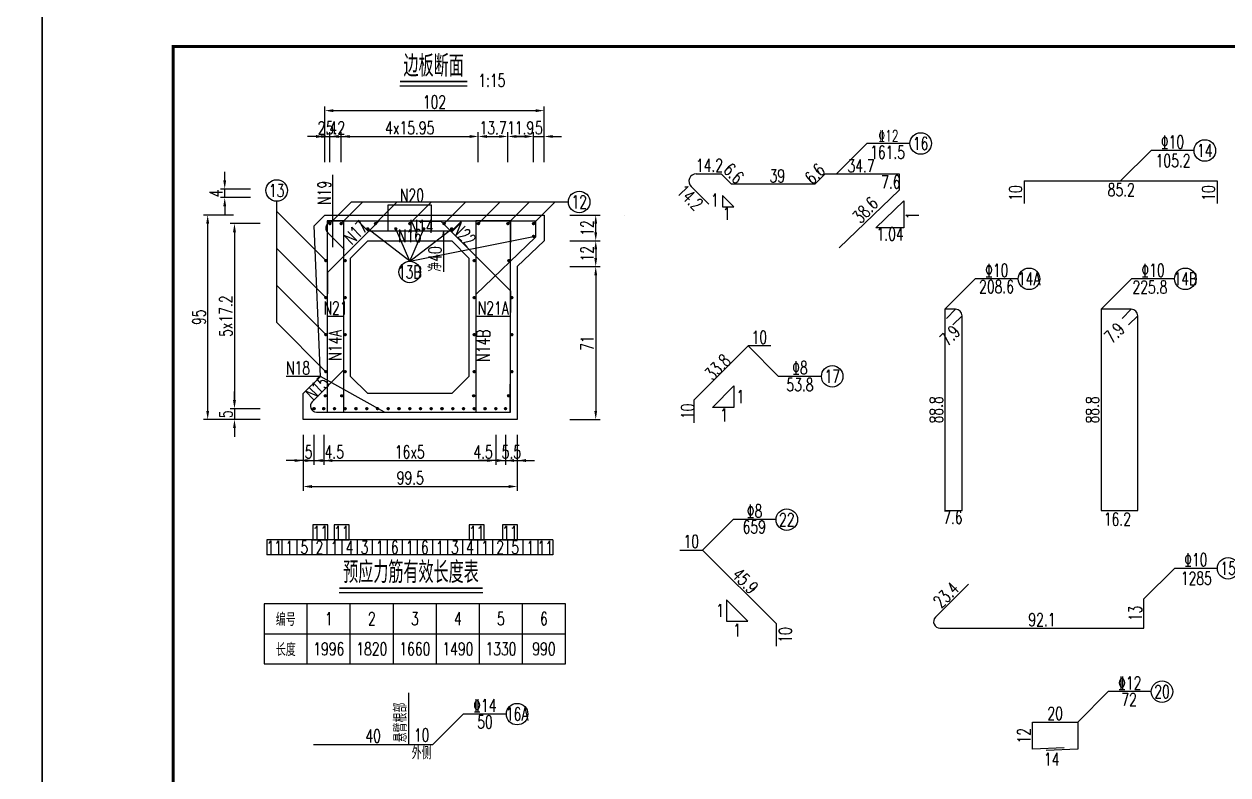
# Model space of a CAD drawing. Header units: millimetres. Extents: x -51 to 12129, y -1309 to -715.
# Drawn here: x 6665.1 to 6944.9, y -1190.9 to -1016.5 of the extents above; entities that cross this region are included whole.
import ezdxf
from ezdxf.enums import TextEntityAlignment as Align

# ---------------------------------------------------------------- set-up
doc = ezdxf.new("R2010")
doc.units = ezdxf.units.MM
doc.header["$LTSCALE"] = 0.25
for name, color, linetype in [('10', 1, 'Continuous'), ('37', 242, 'Continuous'), ('图框', 7, 'Continuous'), ('文字', 7, 'Continuous'), ('标注', 4, 'Continuous'), ('钢筋', 6, 'Continuous')]:
    doc.layers.add(name, color=color, linetype=linetype)
doc.styles.get("Standard").update_dxf_attribs({"font": 'simplex1.shx', "width": 0.7, "bigfont": 'hztxt.shx'})
doc.dimstyles.new('比例1：10', dxfattribs={"dimtxt": 3, "dimasz": 2, "dimexe": 1, "dimexo": 2, "dimgap": 0.5, "dimtad": 1, "dimzin": 13, "dimdsep": 46, "dimtxsty": 'Standard', "dimcen": -0.09, "dimclrd": 256, "dimclre": 256, "dimclrt": 7, "dimaunit": 1, "dimadec": 0, "dimazin": 0, "dimtfac": 0.0005, "dimtix": 1, "dimtmove": 2, "dimatfit": 0, "dimldrblk": 'DIM', "dimfxl": 0, "dimtolj": 1, "dimtzin": 13, "dimarcsym": 0})
doc.dimstyles.new('比例：1：20', dxfattribs={"dimscale": 0, "dimtxt": 3, "dimasz": 2, "dimexe": 1, "dimexo": 1, "dimgap": 0.5, "dimtad": 1, "dimdec": 1, "dimlfac": 2, "dimzin": 9, "dimdsep": 46, "dimtxsty": 'Standard', "dimcen": 0.5, "dimclrd": 256, "dimclre": 256, "dimclrt": 256, "dimadec": 1, "dimazin": 2, "dimtfac": 1, "dimtdec": 1, "dimtix": 1, "dimtmove": 2, "dimatfit": 3, "dimfxl": 0, "dimtolj": 1, "dimtzin": 0, "dimlwd": -1, "dimlwe": -1, "dimarcsym": 0})
doc.dimstyles.new('比例：1：25', dxfattribs={"dimscale": 0, "dimtxt": 3, "dimasz": 2, "dimexe": 1, "dimexo": 1, "dimgap": 0.5, "dimtad": 1, "dimdec": 1, "dimlfac": 2.5, "dimzin": 9, "dimdsep": 46, "dimtxsty": 'Standard', "dimcen": 0.5, "dimclrd": 256, "dimclre": 256, "dimclrt": 256, "dimadec": 1, "dimazin": 2, "dimtfac": 1, "dimtdec": 1, "dimtix": 1, "dimtmove": 2, "dimatfit": 3, "dimfxl": 0, "dimtolj": 1, "dimtzin": 0, "dimlwd": -1, "dimlwe": -1, "dimarcsym": 0})

# ---------------------------------------------------------------- blocks, each defined once
blk = doc.blocks.new('*D1439')
at = {"layer": 'Defpoints', "color": 0}
for p in [(7153.2, -1145.76), (6302.5, -1171.28), (6313.2, -1171.28)]:
    blk.add_point(p, dxfattribs=at)
at = {"layer": '标注'}
for p, q in [((6308.5, -1145.76), (6301.5, -1145.76)), ((6302.5, -1147.76), (6302.5, -1169.28)), ((6308.5, -1171.28), (6301.5, -1171.28))]:
    blk.add_line(p, q, dxfattribs=at)
for points in [[(6302.16, -1147.76), (6302.83, -1147.76), (6302.5, -1145.76)], [(6302.16, -1169.28), (6302.83, -1169.28), (6302.5, -1171.28)]]:
    blk.add_solid(points, dxfattribs=at)
at = {"layer": '标注', "insert": (6300.5, -1158.52), "char_height": 3, "attachment_point": 5, "rotation": 90}
blk.add_mtext('\\A1;4x15.95', dxfattribs=at)
blk = doc.blocks.new('*D1475')
at = {"layer": 'Defpoints', "color": 0}
for p in [(6786, -1036.59), (6735, -1060.84), (6786, -1060.84)]:
    blk.add_point(p, dxfattribs=at)
at = {"layer": '标注'}
for p, q in [((6735, -1042.59), (6735, -1035.59)), ((6737, -1036.59), (6784, -1036.59)), ((6786, -1042.59), (6786, -1035.59))]:
    blk.add_line(p, q, dxfattribs=at)
for points in [[(6737, -1036.26), (6737, -1036.93), (6735, -1036.59)], [(6784, -1036.26), (6784, -1036.93), (6786, -1036.59)]]:
    blk.add_solid(points, dxfattribs=at)
at = {"layer": '标注', "insert": (6760.5, -1034.59), "char_height": 3, "attachment_point": 5}
blk.add_mtext('\\A1;102', dxfattribs=at)
blk = doc.blocks.new('*D1477')
at = {"layer": 'Defpoints', "color": 0}
for p in [(6736.2, -1042.59), (6735, -1060.84), (6736.2, -1062.84)]:
    blk.add_point(p, dxfattribs=at)
at = {"layer": '标注'}
for p, q in [((6733, -1042.59), (6731, -1042.59)), ((6735, -1048.59), (6735, -1041.59)), ((6735, -1042.59), (6736.2, -1042.59)), ((6736.2, -1048.59), (6736.2, -1041.59)), ((6738.2, -1042.59), (6740.2, -1042.59))]:
    blk.add_line(p, q, dxfattribs=at)
for points in [[(6733, -1042.26), (6733, -1042.93), (6735, -1042.59)], [(6738.2, -1042.26), (6738.2, -1042.93), (6736.2, -1042.59)]]:
    blk.add_solid(points, dxfattribs=at)
at = {"layer": '标注', "insert": (6735.6, -1040.59), "char_height": 3, "attachment_point": 5}
blk.add_mtext('\\A1;2.4', dxfattribs=at)
blk = doc.blocks.new('*D1478')
at = {"layer": 'Defpoints', "color": 0}
for p in [(6738.8, -1042.59), (6736.2, -1062.84), (6738.8, -1062.84)]:
    blk.add_point(p, dxfattribs=at)
at = {"layer": '标注'}
for p, q in [((6734.2, -1042.59), (6732.2, -1042.59)), ((6736.2, -1048.59), (6736.2, -1041.59)), ((6736.2, -1042.59), (6738.8, -1042.59)), ((6738.8, -1048.59), (6738.8, -1041.59)), ((6740.8, -1042.59), (6742.8, -1042.59))]:
    blk.add_line(p, q, dxfattribs=at)
for points in [[(6734.2, -1042.26), (6734.2, -1042.93), (6736.2, -1042.59)], [(6740.8, -1042.26), (6740.8, -1042.93), (6738.8, -1042.59)]]:
    blk.add_solid(points, dxfattribs=at)
at = {"layer": '标注', "insert": (6737.5, -1040.59), "char_height": 3, "attachment_point": 5}
blk.add_mtext('\\A1;5.2', dxfattribs=at)
blk = doc.blocks.new('*D1479')
at = {"layer": 'Defpoints', "color": 0}
for p in [(6770.69, -1042.59), (6738.8, -1062.84), (6770.69, -1062.84)]:
    blk.add_point(p, dxfattribs=at)
at = {"layer": '标注'}
for p, q in [((6738.8, -1048.59), (6738.8, -1041.59)), ((6740.8, -1042.59), (6768.69, -1042.59)), ((6770.69, -1048.59), (6770.69, -1041.59))]:
    blk.add_line(p, q, dxfattribs=at)
for points in [[(6740.8, -1042.26), (6740.8, -1042.93), (6738.8, -1042.59)], [(6768.69, -1042.26), (6768.69, -1042.93), (6770.69, -1042.59)]]:
    blk.add_solid(points, dxfattribs=at)
at = {"layer": '标注', "insert": (6754.75, -1040.59), "char_height": 3, "attachment_point": 5}
blk.add_mtext('\\A1;4x15.95', dxfattribs=at)
blk = doc.blocks.new('*D1480')
at = {"layer": 'Defpoints', "color": 0}
for p in [(6783.5, -1042.59), (6777.56, -1062.84), (6783.5, -1062.84)]:
    blk.add_point(p, dxfattribs=at)
at = {"layer": '标注'}
for p, q in [((6777.56, -1048.59), (6777.56, -1041.59)), ((6779.56, -1042.59), (6781.5, -1042.59)), ((6783.5, -1048.59), (6783.5, -1041.59))]:
    blk.add_line(p, q, dxfattribs=at)
for points in [[(6779.56, -1042.26), (6779.56, -1042.93), (6777.56, -1042.59)], [(6781.5, -1042.26), (6781.5, -1042.93), (6783.5, -1042.59)]]:
    blk.add_solid(points, dxfattribs=at)
at = {"layer": '标注', "insert": (6780.53, -1040.59), "char_height": 3, "attachment_point": 5}
blk.add_mtext('\\A1;11.9', dxfattribs=at)
blk = doc.blocks.new('*D1481')
at = {"layer": 'Defpoints', "color": 0}
for p in [(6786, -1042.59), (6783.5, -1062.84), (6786, -1062.84)]:
    blk.add_point(p, dxfattribs=at)
at = {"layer": '标注'}
for p, q in [((6781.5, -1042.59), (6779.5, -1042.59)), ((6783.5, -1048.59), (6783.5, -1041.59)), ((6783.5, -1042.59), (6786, -1042.59)), ((6786, -1048.59), (6786, -1041.59)), ((6788, -1042.59), (6790, -1042.59))]:
    blk.add_line(p, q, dxfattribs=at)
for points in [[(6781.5, -1042.26), (6781.5, -1042.93), (6783.5, -1042.59)], [(6788, -1042.26), (6788, -1042.93), (6786, -1042.59)]]:
    blk.add_solid(points, dxfattribs=at)
at = {"layer": '标注', "insert": (6784.75, -1040.59), "char_height": 3, "attachment_point": 5}
blk.add_mtext('\\A1;5', dxfattribs=at)
blk = doc.blocks.new('*D1482')
at = {"layer": 'Defpoints', "color": 0}
for p in [(6777.56, -1042.59), (6770.69, -1062.84), (6777.56, -1062.84)]:
    blk.add_point(p, dxfattribs=at)
at = {"layer": '标注'}
for p, q in [((6770.69, -1048.59), (6770.69, -1041.59)), ((6772.69, -1042.59), (6775.56, -1042.59)), ((6777.56, -1048.59), (6777.56, -1041.59))]:
    blk.add_line(p, q, dxfattribs=at)
for points in [[(6772.69, -1042.26), (6772.69, -1042.93), (6770.69, -1042.59)], [(6775.56, -1042.26), (6775.56, -1042.93), (6777.56, -1042.59)]]:
    blk.add_solid(points, dxfattribs=at)
at = {"layer": '标注', "insert": (6774.13, -1040.59), "char_height": 3, "attachment_point": 5}
blk.add_mtext('\\A1;13.7', dxfattribs=at)
blk = doc.blocks.new('*D1483')
at = {"layer": 'Defpoints', "color": 0}
for p in [(6711.75, -1054.8), (6833.3, -1054.8), (6733.94, -1056.8)]:
    blk.add_point(p, dxfattribs=at)
at = {"layer": '标注'}
for p, q in [((6711.75, -1052.8), (6711.75, -1050.8)), ((6717.75, -1054.8), (6710.75, -1054.8)), ((6711.75, -1056.8), (6711.75, -1054.8)), ((6717.75, -1056.8), (6710.75, -1056.8)), ((6711.75, -1058.8), (6711.75, -1060.8))]:
    blk.add_line(p, q, dxfattribs=at)
for points in [[(6711.42, -1052.8), (6712.08, -1052.8), (6711.75, -1054.8)], [(6711.42, -1058.8), (6712.08, -1058.8), (6711.75, -1056.8)]]:
    blk.add_solid(points, dxfattribs=at)
at = {"layer": '标注', "insert": (6709.75, -1055.8), "char_height": 3, "attachment_point": 5, "rotation": 90}
blk.add_mtext('\\A1;4', dxfattribs=at)
blk = doc.blocks.new('*D1484')
at = {"layer": 'Defpoints', "color": 0}
for p in [(6736.2, -1062.84), (6714.02, -1105.84), (6734.75, -1105.84)]:
    blk.add_point(p, dxfattribs=at)
at = {"layer": '标注'}
for p, q in [((6720.02, -1062.84), (6713.02, -1062.84)), ((6714.02, -1064.84), (6714.02, -1103.84)), ((6720.02, -1105.84), (6713.02, -1105.84))]:
    blk.add_line(p, q, dxfattribs=at)
for points in [[(6713.68, -1064.84), (6714.35, -1064.84), (6714.02, -1062.84)], [(6713.68, -1103.84), (6714.35, -1103.84), (6714.02, -1105.84)]]:
    blk.add_solid(points, dxfattribs=at)
at = {"layer": '标注', "insert": (6712.02, -1084.34), "char_height": 3, "attachment_point": 5, "rotation": 90}
blk.add_mtext('\\A1;5x17.2', dxfattribs=at)
blk = doc.blocks.new('*D1485')
at = {"layer": 'Defpoints', "color": 0}
for p in [(6734.75, -1105.84), (6714.02, -1108.34), (6832.76, -1108.34)]:
    blk.add_point(p, dxfattribs=at)
at = {"layer": '标注'}
for p, q in [((6714.02, -1103.84), (6714.02, -1101.84)), ((6720.02, -1105.84), (6713.02, -1105.84)), ((6714.02, -1105.84), (6714.02, -1108.34)), ((6720.02, -1108.34), (6713.02, -1108.34)), ((6714.02, -1110.34), (6714.02, -1112.34))]:
    blk.add_line(p, q, dxfattribs=at)
for points in [[(6713.68, -1103.84), (6714.35, -1103.84), (6714.02, -1105.84)], [(6713.68, -1110.34), (6714.35, -1110.34), (6714.02, -1108.34)]]:
    blk.add_solid(points, dxfattribs=at)
at = {"layer": '标注', "insert": (6712.02, -1107.09), "char_height": 3, "attachment_point": 5, "rotation": 90}
blk.add_mtext('\\A1;5', dxfattribs=at)
blk = doc.blocks.new('*D1486')
at = {"layer": 'Defpoints', "color": 0}
for p in [(6707.79, -1060.84), (6735, -1060.84), (6734.75, -1108.34)]:
    blk.add_point(p, dxfattribs=at)
at = {"layer": '标注'}
for p, q in [((6713.79, -1060.84), (6706.79, -1060.84)), ((6707.79, -1106.34), (6707.79, -1062.84)), ((6713.79, -1108.34), (6706.79, -1108.34))]:
    blk.add_line(p, q, dxfattribs=at)
for points in [[(6707.46, -1062.84), (6708.13, -1062.84), (6707.79, -1060.84)], [(6707.46, -1106.34), (6708.13, -1106.34), (6707.79, -1108.34)]]:
    blk.add_solid(points, dxfattribs=at)
at = {"layer": '标注', "insert": (6705.79, -1084.59), "char_height": 3, "attachment_point": 5, "rotation": 90}
blk.add_mtext('\\A1;95', dxfattribs=at)
blk = doc.blocks.new('*D1487')
at = {"layer": 'Defpoints', "color": 0}
for p in [(6786, -1060.84), (6797.98, -1060.84), (6786, -1066.84)]:
    blk.add_point(p, dxfattribs=at)
at = {"layer": '标注'}
for p, q in [((6791.98, -1060.84), (6798.98, -1060.84)), ((6797.98, -1064.84), (6797.98, -1062.84)), ((6791.98, -1066.84), (6798.98, -1066.84))]:
    blk.add_line(p, q, dxfattribs=at)
for points in [[(6797.65, -1062.84), (6798.31, -1062.84), (6797.98, -1060.84)], [(6797.65, -1064.84), (6798.31, -1064.84), (6797.98, -1066.84)]]:
    blk.add_solid(points, dxfattribs=at)
at = {"layer": '标注', "insert": (6795.98, -1063.84), "char_height": 3, "attachment_point": 5, "rotation": 90}
blk.add_mtext('\\A1;12', dxfattribs=at)
blk = doc.blocks.new('*D1488')
at = {"layer": 'Defpoints', "color": 0}
for p in [(6786, -1066.84), (6779.75, -1072.84), (6797.98, -1072.84)]:
    blk.add_point(p, dxfattribs=at)
at = {"layer": '标注'}
for p, q in [((6791.98, -1066.84), (6798.98, -1066.84)), ((6797.98, -1068.84), (6797.98, -1070.84)), ((6791.98, -1072.84), (6798.98, -1072.84))]:
    blk.add_line(p, q, dxfattribs=at)
for points in [[(6797.65, -1068.84), (6798.31, -1068.84), (6797.98, -1066.84)], [(6797.65, -1070.84), (6798.31, -1070.84), (6797.98, -1072.84)]]:
    blk.add_solid(points, dxfattribs=at)
at = {"layer": '标注', "insert": (6795.98, -1069.84), "char_height": 3, "attachment_point": 5, "rotation": 90}
blk.add_mtext('\\A1;12', dxfattribs=at)
blk = doc.blocks.new('*D1489')
at = {"layer": 'Defpoints', "color": 0}
for p in [(6779.75, -1072.84), (6779.75, -1108.34), (6797.98, -1108.34)]:
    blk.add_point(p, dxfattribs=at)
at = {"layer": '标注'}
for p, q in [((6791.98, -1072.84), (6798.98, -1072.84)), ((6797.98, -1074.84), (6797.98, -1106.34)), ((6791.98, -1108.34), (6798.98, -1108.34))]:
    blk.add_line(p, q, dxfattribs=at)
for points in [[(6797.65, -1074.84), (6798.31, -1074.84), (6797.98, -1072.84)], [(6797.65, -1106.34), (6798.31, -1106.34), (6797.98, -1108.34)]]:
    blk.add_solid(points, dxfattribs=at)
at = {"layer": '标注', "insert": (6795.98, -1090.59), "char_height": 3, "attachment_point": 5, "rotation": 90}
blk.add_mtext('\\A1;71', dxfattribs=at)
blk = doc.blocks.new('*D1490')
at = {"layer": 'Defpoints', "color": 0}
for p in [(6732.5, -1105.84), (6730, -1108.34), (6732.5, -1117.89)]:
    blk.add_point(p, dxfattribs=at)
at = {"layer": '标注'}
for p, q in [((6730, -1111.89), (6730, -1118.89)), ((6732.5, -1111.89), (6732.5, -1118.89)), ((6728, -1117.89), (6726, -1117.89)), ((6730, -1117.89), (6732.5, -1117.89)), ((6734.5, -1117.89), (6736.5, -1117.89))]:
    blk.add_line(p, q, dxfattribs=at)
for points in [[(6728, -1117.55), (6728, -1118.22), (6730, -1117.89)], [(6734.5, -1117.55), (6734.5, -1118.22), (6732.5, -1117.89)]]:
    blk.add_solid(points, dxfattribs=at)
at = {"layer": '标注', "insert": (6731.25, -1115.89), "char_height": 3, "attachment_point": 5}
blk.add_mtext('\\A1;5', dxfattribs=at)
blk = doc.blocks.new('*D1491')
at = {"layer": 'Defpoints', "color": 0}
for p in [(6732.5, -1105.84), (6734.75, -1105.84), (6734.75, -1117.89)]:
    blk.add_point(p, dxfattribs=at)
at = {"layer": '标注'}
for p, q in [((6732.5, -1111.89), (6732.5, -1118.89)), ((6734.75, -1111.89), (6734.75, -1118.89)), ((6730.5, -1117.89), (6728.5, -1117.89)), ((6732.5, -1117.89), (6734.75, -1117.89)), ((6736.75, -1117.89), (6738.75, -1117.89))]:
    blk.add_line(p, q, dxfattribs=at)
for points in [[(6730.5, -1117.55), (6730.5, -1118.22), (6732.5, -1117.89)], [(6736.75, -1117.55), (6736.75, -1118.22), (6734.75, -1117.89)]]:
    blk.add_solid(points, dxfattribs=at)
at = {"layer": '标注', "insert": (6737.21, -1115.89), "char_height": 3, "attachment_point": 5}
blk.add_mtext('\\A1;4.5', dxfattribs=at)
blk = doc.blocks.new('*D1492')
at = {"layer": 'Defpoints', "color": 0}
for p in [(6734.75, -1105.84), (6774.75, -1105.84), (6774.75, -1117.89)]:
    blk.add_point(p, dxfattribs=at)
at = {"layer": '标注'}
for p, q in [((6734.75, -1111.89), (6734.75, -1118.89)), ((6774.75, -1111.89), (6774.75, -1118.89)), ((6736.75, -1117.89), (6772.75, -1117.89))]:
    blk.add_line(p, q, dxfattribs=at)
for points in [[(6736.75, -1117.55), (6736.75, -1118.22), (6734.75, -1117.89)], [(6772.75, -1117.55), (6772.75, -1118.22), (6774.75, -1117.89)]]:
    blk.add_solid(points, dxfattribs=at)
at = {"layer": '标注', "insert": (6754.75, -1115.89), "char_height": 3, "attachment_point": 5}
blk.add_mtext('\\A1;16x5', dxfattribs=at)
blk = doc.blocks.new('*D1493')
at = {"layer": 'Defpoints', "color": 0}
for p in [(6774.75, -1105.84), (6777, -1105.84), (6777, -1117.89)]:
    blk.add_point(p, dxfattribs=at)
at = {"layer": '标注'}
for p, q in [((6774.75, -1111.89), (6774.75, -1118.89)), ((6777, -1111.89), (6777, -1118.89)), ((6772.75, -1117.89), (6770.75, -1117.89)), ((6774.75, -1117.89), (6777, -1117.89)), ((6779, -1117.89), (6781, -1117.89))]:
    blk.add_line(p, q, dxfattribs=at)
for points in [[(6772.75, -1117.55), (6772.75, -1118.22), (6774.75, -1117.89)], [(6779, -1117.55), (6779, -1118.22), (6777, -1117.89)]]:
    blk.add_solid(points, dxfattribs=at)
at = {"layer": '标注', "insert": (6771.8, -1115.89), "char_height": 3, "attachment_point": 5}
blk.add_mtext('\\A1;4.5', dxfattribs=at)
blk = doc.blocks.new('*D1494')
at = {"layer": 'Defpoints', "color": 0}
for p in [(6777, -1105.84), (6779.75, -1105.93), (6779.75, -1117.89)]:
    blk.add_point(p, dxfattribs=at)
at = {"layer": '标注'}
for p, q in [((6777, -1111.89), (6777, -1118.89)), ((6779.75, -1111.89), (6779.75, -1118.89)), ((6775, -1117.89), (6773, -1117.89)), ((6777, -1117.89), (6779.75, -1117.89)), ((6781.75, -1117.89), (6783.75, -1117.89))]:
    blk.add_line(p, q, dxfattribs=at)
for points in [[(6775, -1117.55), (6775, -1118.22), (6777, -1117.89)], [(6781.75, -1117.55), (6781.75, -1118.22), (6779.75, -1117.89)]]:
    blk.add_solid(points, dxfattribs=at)
at = {"layer": '标注', "insert": (6778.38, -1115.89), "char_height": 3, "attachment_point": 5}
blk.add_mtext('\\A1;5.5', dxfattribs=at)
blk = doc.blocks.new('*D1495')
at = {"layer": 'Defpoints', "color": 0}
for p in [(6730, -1108.34), (6779.75, -1108.34), (6779.75, -1123.92)]:
    blk.add_point(p, dxfattribs=at)
at = {"layer": '标注'}
for p, q in [((6730, -1117.92), (6730, -1124.92)), ((6779.75, -1117.92), (6779.75, -1124.92)), ((6732, -1123.92), (6777.75, -1123.92))]:
    blk.add_line(p, q, dxfattribs=at)
for points in [[(6732, -1123.59), (6732, -1124.26), (6730, -1123.92)], [(6777.75, -1123.59), (6777.75, -1124.26), (6779.75, -1123.92)]]:
    blk.add_solid(points, dxfattribs=at)
at = {"layer": '标注', "insert": (6754.88, -1121.92), "char_height": 3, "attachment_point": 5}
blk.add_mtext('\\A1;99.5', dxfattribs=at)
blk = doc.blocks.new('*D1794')
at = {"layer": 'Defpoints', "color": 0}
for p in [(1756.54, -1110.45), (8019.91, -1110.45), (8028.04, -1115.45)]:
    blk.add_point(p, dxfattribs=at)
at = {"layer": '标注', "lineweight": -2}
for p, q in [((8019.91, -1108.45), (8019.91, -1106.45)), ((8013.91, -1110.45), (8020.91, -1110.45)), ((8019.91, -1115.45), (8019.91, -1110.45)), ((8025.91, -1115.45), (8018.91, -1115.45)), ((8019.91, -1117.45), (8019.91, -1119.45))]:
    blk.add_line(p, q, dxfattribs=at)
at = {"layer": '标注'}
for points in [[(8019.58, -1108.45), (8020.25, -1108.45), (8019.91, -1110.45)], [(8019.58, -1117.45), (8020.25, -1117.45), (8019.91, -1115.45)]]:
    blk.add_solid(points, dxfattribs=at)
at = {"layer": '标注', "color": 7, "insert": (8017.91, -1112.95), "char_height": 3, "attachment_point": 5, "rotation": 90}
blk.add_mtext('\\A1;5', dxfattribs=at)
blk = doc.blocks.new('DIM')
blk.add_lwpolyline([(-1, -0.1, 0.2, 0, 0), (0, 0, 0, 0, 0)], format="xyseb")
blk = doc.blocks.new('123')
at = {"layer": '图框', "color": 2}
blk.add_lwpolyline([(369.33, -1011.65), (369.33, -714.65), (-50.67, -714.65), (-50.67, -1011.65)], close=True, dxfattribs=at)

msp = doc.modelspace()

# ---------------------------------------------------------------- linework, layer by layer
for p, q in [((6853.92955, -1051.29375), (6861.00065, -1044.22271)), ((6871.00062, -1044.22271), (6861.00065, -1044.22271)), ((6919.96596, -1052.92966), (6927.037, -1045.85856)), ((6937.037, -1045.85856), (6927.037, -1045.85856)), ((6723.83436, -1085.8191), (6723.8344, -1057.6441)), ((6735.25417, -1071.43893), (6723.83443, -1060.01916)), ((6736.20414, -1062.83895), (6741.24228, -1057.80083)), ((6738.80413, -1062.83895), (6743.84229, -1057.80083)), ((6741.24228, -1057.80083), (6791.63394, -1057.80083)), ((6743.84229, -1057.80083), (6778.10727, -1057.80083)), ((6746.77663, -1062.83895), (6751.81474, -1057.80083)), ((6754.74913, -1062.83895), (6759.78726, -1057.80077)), ((6762.72165, -1062.83895), (6767.75977, -1057.80077)), ((6770.69415, -1062.83895), (6775.73229, -1057.80083)), ((6777.56414, -1062.83895), (6782.60228, -1057.80077)), ((6783.50414, -1062.83896), (6788.54231, -1057.80084)), ((6732.50411, -1063.33894), (6735.00412, -1060.83893)), ((6735.00412, -1060.83893), (6786.00413, -1060.83893)), ((6786.00413, -1060.83893), (6786.00415, -1066.83893)), ((6804.75412, -1060.83893), (6804.75412, -1060.83893)), ((6734.0041, -1098.33894), (6732.50411, -1063.33894)), ((6754.75413, -1071.58893), (6745.00411, -1064.03892)), ((6754.75413, -1071.58893), (6751.5041, -1064.03892)), ((6754.75413, -1071.58893), (6758.0041, -1064.03892)), ((6754.75413, -1071.58893), (6764.50414, -1064.03892)), ((6754.75413, -1071.58893), (6783.52874, -1065.79919)), ((6762.60411, -1064.51392), (6762.40384, -1065.93892)), ((6762.60411, -1064.51392), (6762.60409, -1074.01392)), ((6735.25416, -1080.03897), (6723.83439, -1068.61914)), ((6741.00413, -1070.83892), (6745.00413, -1066.83893)), ((6745.00413, -1066.83893), (6764.50411, -1066.83893)), ((6764.50411, -1066.83893), (6768.50411, -1070.83892)), ((6786.00415, -1066.83898), (6779.75413, -1072.83894)), ((6741.00412, -1098.33894), (6741.00413, -1070.83892)), ((6768.50411, -1070.83892), (6768.50411, -1098.33894)), ((6754.75413, -1071.58893), (6754.75413, -1071.58893)), ((6779.75413, -1072.83894), (6779.75412, -1108.33893)), ((6879.11465, -1082.74157), (6886.18571, -1075.67047)), ((6896.1857, -1075.67047), (6886.18571, -1075.67047)), ((6915.43042, -1082.74157), (6922.50148, -1075.67047)), ((6932.50146, -1075.67047), (6922.50148, -1075.67047)), ((6735.25414, -1088.63895), (6723.83437, -1077.21912)), ((6735.25414, -1097.23893), (6723.83436, -1085.8191)), ((6833.3722, -1091.25847), (6840.44323, -1098.32958)), ((6730.00412, -1102.33892), (6734.0041, -1098.33894)), ((6745.00412, -1102.33892), (6741.00412, -1098.33894)), ((6768.50411, -1098.33894), (6764.50412, -1102.33892)), ((6850.44321, -1098.32958), (6840.44323, -1098.32958)), ((6730.00414, -1108.33893), (6730.00412, -1102.33892)), ((6764.50412, -1102.33892), (6745.00412, -1102.33892)), ((6779.75412, -1108.33893), (6730.00414, -1108.33893)), ((6822.81568, -1138.68755), (6829.88676, -1131.61647)), ((6839.88676, -1131.61647), (6829.88676, -1131.61647)), ((6721.50412, -1136.31081), (6721.5041, -1139.81081)), ((6788.00413, -1136.31081), (6721.50412, -1136.31081)), ((6725.00412, -1136.31081), (6725.00413, -1139.81081)), ((6728.50413, -1136.31081), (6728.50413, -1139.81081)), ((6732.00412, -1136.31081), (6732.00412, -1139.81081)), ((6735.50411, -1136.31081), (6735.50413, -1139.81081)), ((6739.00412, -1136.31081), (6739.00412, -1139.81081)), ((6742.50412, -1136.31081), (6742.50411, -1139.81081)), ((6746.0041, -1136.31081), (6746.00413, -1139.81081)), ((6749.50413, -1136.31081), (6749.50412, -1139.81081)), ((6753.00413, -1136.31081), (6753.00413, -1139.81081)), ((6756.5041, -1136.31081), (6756.50413, -1139.81081)), ((6760.00413, -1136.31081), (6760.00413, -1139.81081)), ((6763.50411, -1136.31081), (6763.50412, -1139.81081)), ((6767.00412, -1136.31081), (6767.00411, -1139.81081)), ((6770.50411, -1136.31081), (6770.50412, -1139.81081)), ((6774.00412, -1136.31081), (6774.00413, -1139.81081)), ((6777.50413, -1136.31081), (6777.50412, -1139.81081)), ((6781.00412, -1136.31081), (6781.00412, -1139.81081)), ((6784.50412, -1136.31081), (6784.50411, -1139.81081)), ((6788.00413, -1136.31081), (6788.00412, -1139.81081)), ((6788.00412, -1139.81081), (6721.5041, -1139.81081)), ((6925.38307, -1150.00472), (6932.45413, -1142.93365)), ((6942.45413, -1142.93365), (6932.45413, -1142.93365)), ((6730.94133, -1165.14481), (6730.94134, -1151.14481)), ((6740.94133, -1165.14481), (6740.94133, -1151.14481)), ((6750.94135, -1165.14481), (6750.94135, -1151.14481)), ((6760.94133, -1165.14481), (6760.94134, -1151.14481)), ((6770.94135, -1165.14481), (6770.94136, -1151.14481)), ((6780.94138, -1165.14481), (6780.94139, -1151.14481)), ((6720.94135, -1158.14481), (6790.94137, -1158.14481)), ((6910.01729, -1178.65472), (6917.08836, -1171.58367)), ((6927.08835, -1171.58367), (6917.08836, -1171.58367)), ((6760.13176, -1183.86861), (6767.20285, -1176.79756)), ((6777.20284, -1176.79756), (6767.20285, -1176.79756))]:
    msp.add_line(p, q)
at = {"const_width": 0.7}
msp.add_lwpolyline([(7079.75412, -1021.65472), (6699.75412, -1021.65472), (6699.75412, -1298.65472), (7079.75412, -1298.65472), (7079.75412, -1021.65472)], dxfattribs=at)
for points in [[(6827.46279, -1056.29371), (6827.46277, -1058.9253), (6830.09433, -1058.9253), (6827.46279, -1056.29371)], [(6869.5828, -1063.79693), (6863.07238, -1063.79693), (6869.5828, -1057.54705), (6869.5828, -1063.79693)], [(6830.08268, -1100.54799), (6830.08268, -1105.54799), (6825.08268, -1105.54799), (6830.08268, -1100.54799)], [(6732.24096, -1136.31081), (6735.74096, -1136.31081), (6735.74096, -1132.81081), (6732.24096, -1132.81081), (6732.24096, -1136.31081)], [(6737.18834, -1136.31081), (6740.68833, -1136.31081), (6740.68832, -1132.81081), (6737.18832, -1132.81081), (6737.18834, -1136.31081)], [(6768.55676, -1136.31081), (6772.05675, -1136.31081), (6772.05675, -1132.81081), (6768.55675, -1132.81081), (6768.55676, -1136.31081)], [(6776.2936, -1136.31081), (6779.79359, -1136.31081), (6779.79359, -1132.81081), (6776.29359, -1132.81081), (6776.2936, -1136.31081)], [(6828.35679, -1150.22866), (6828.3568, -1155.22866), (6833.35679, -1155.22866), (6828.35679, -1150.22866)]]:
    msp.add_lwpolyline(points)
for centre in [(6873.50062, -1044.22271), (6939.537, -1045.85856), (6723.8344, -1055.1441), (6794.13394, -1057.80083), (6754.75412, -1074.08893), (6898.6857, -1075.67047), (6935.00146, -1075.67047), (6852.94321, -1098.32958), (6842.38676, -1131.61647), (6944.95413, -1142.93365), (6929.58835, -1171.58367), (6779.70284, -1176.79756)]:
    msp.add_circle(centre, 2.5)
at = {"layer": '10'}
msp.add_line((6754.57621, -1183.86861), (6754.57619, -1171.86861), dxfattribs=at)
at = {"layer": '37', "color": 1}
msp.add_lwpolyline([(6720.94135, -1165.14481), (6790.94136, -1165.14481), (6790.94137, -1151.14481), (6720.94135, -1151.14481), (6720.94135, -1165.14481)], dxfattribs=at)
at = {"layer": '文字'}
for p, q in [((6752.48029, -1030.85157), (6768.12596, -1030.85157)), ((6738.35519, -1148.51817), (6771.72133, -1148.51817))]:
    msp.add_line(p, q, dxfattribs=at)
at = {"layer": '文字', "const_width": 0.4}
for points in [[(6752.48029, -1029.85157), (6768.12596, -1029.85157)], [(6738.35519, -1147.51817), (6771.72133, -1147.51817)]]:
    msp.add_lwpolyline(points, dxfattribs=at)
at = {"layer": '钢筋'}
for p, q in [((6736.85411, -1068.33891), (6736.85412, -1051.53891)), ((6897.54489, -1052.92966), (6942.38701, -1052.92966)), ((6897.54489, -1052.92966), (6897.54489, -1058.19279)), ((6942.38701, -1052.92966), (6942.38698, -1058.19279)), ((6735.59662, -1062.22143), (6735.5966, -1067.22139)), ((6735.59662, -1062.22143), (6778.19661, -1062.22143)), ((6778.19661, -1062.22143), (6778.19663, -1067.22145)), ((6739.3966, -1084.42141), (6735.59661, -1084.42141)), ((6778.19662, -1084.42141), (6770.0966, -1084.42141)), ((6734.0041, -1098.33894), (6726.0041, -1098.33894)), ((6748.85002, -1106.62146), (6734.0041, -1098.33894)), ((6732.35399, -1183.86861), (6760.13177, -1183.86861))]:
    msp.add_line(p, q, dxfattribs=at)
for points in [[(6821.35753, -1051.29375), (6827.15752, -1051.2937), (6829.49097, -1053.62718), (6848.99099, -1053.62718), (6851.32447, -1051.29375), (6868.49101, -1051.29375), (6868.49102, -1055.0998), (6854.5835, -1068.4509)], [(6824.24179, -1058.30762), (6820.148, -1054.21381)], [(6749.75412, -1064.51392), (6749.75411, -1058.51391), (6759.75412, -1058.51391), (6759.75411, -1064.51392)], [(6735.59663, -1106.6214), (6739.39664, -1106.62146), (6739.39663, -1062.22143), (6735.59662, -1062.22143), (6735.59663, -1106.6214)], [(6752.56101, -1062.23146), (6747.56101, -1062.23146), (6735.6109, -1074.18155), (6735.61088, -1079.18151)], [(6736.87066, -1062.18049), (6742.67065, -1062.18043), (6745.00409, -1064.51392), (6764.50411, -1064.51392), (6766.8376, -1062.18049), (6784.00414, -1062.18049), (6784.00414, -1065.98654), (6770.09663, -1079.33764)], [(6756.94725, -1062.23146), (6761.94724, -1062.23146), (6778.17534, -1078.4595), (6778.17534, -1083.45953)], [(6770.09663, -1106.6214), (6778.19663, -1106.62146), (6778.19661, -1062.22143), (6770.09663, -1062.22143), (6770.09663, -1106.6214)], [(6739.6107, -1068.84359), (6735.72161, -1064.95453)], [(6879.4933, -1084.86285), (6881.61465, -1082.74157), (6879.11465, -1082.74157), (6879.11464, -1129.47839), (6883.11461, -1129.47839), (6883.11464, -1084.24157), (6880.9933, -1086.36285)], [(6920.33542, -1084.86285), (6922.45676, -1082.74157), (6915.43042, -1082.74157), (6915.4304, -1129.47839), (6923.95673, -1129.47839), (6923.95676, -1084.24157), (6921.83542, -1086.36285)], [(6838.63535, -1091.25847), (6833.3722, -1091.25847), (6820.79314, -1103.83755), (6820.79313, -1109.10067)], [(6739.3535, -1096.92693), (6732.07034, -1104.21016)], [(6778.10163, -1106.62146), (6778.1016, -1100.12141)], [(6733.06913, -1106.6214), (6778.10163, -1106.62146)], [(6817.55253, -1138.68755), (6822.81568, -1138.68755), (6839.89789, -1155.76976), (6839.89789, -1161.03292)], [(6884.59558, -1146.64208), (6876.92908, -1154.30862)], [(6925.38307, -1156.84683), (6925.38307, -1150.00472)], [(6877.98045, -1156.84683), (6925.38307, -1156.84683)], [(6906.85939, -1184.6705), (6899.49097, -1184.97051), (6899.49097, -1178.65472), (6910.01729, -1178.65472), (6910.01729, -1184.97051), (6902.64886, -1185.2705)]]:
    msp.add_lwpolyline(points, dxfattribs=at)
at = {"layer": '钢筋', "const_width": 0.375}
for points in [[(6736.01664, -1062.83895, 1), (6736.39164, -1062.83895, 1)], [(6738.61663, -1062.83895, 1), (6738.99163, -1062.83895, 1)], [(6746.58913, -1062.83895, 1), (6746.96413, -1062.83895, 1)], [(6754.56163, -1062.83895, 1), (6754.93663, -1062.83895, 1)], [(6762.53415, -1062.83895, 1), (6762.90915, -1062.83895, 1)], [(6770.50665, -1062.83895, 1), (6770.88165, -1062.83895, 1)], [(6777.37664, -1062.83895, 1), (6777.75164, -1062.83895, 1)], [(6783.31664, -1062.83896, 1), (6783.69164, -1062.83896, 1)], [(6744.81661, -1064.03892, 1), (6745.19161, -1064.03892, 1)], [(6751.3166, -1064.03892, 1), (6751.6916, -1064.03892, 1)], [(6757.8166, -1064.03892, 1), (6758.1916, -1064.03892, 1)], [(6764.3166, -1064.03892, 1), (6764.6916, -1064.03892, 1)], [(6783.34124, -1065.79919, 1), (6783.71624, -1065.79919, 1)], [(6735.06667, -1071.43893, 1), (6735.44167, -1071.43893, 1)], [(6739.56664, -1071.43893, 1), (6739.94164, -1071.43893, 1)], [(6769.56668, -1071.43893, 1), (6769.94168, -1071.43893, 1)], [(6777.59759, -1071.43893, 1), (6777.97259, -1071.43893, 1)], [(6735.06666, -1080.03897, 1), (6735.44166, -1080.03897, 1)], [(6739.56665, -1080.03897, 1), (6739.94165, -1080.03897, 1)], [(6769.56667, -1080.03897, 1), (6769.94167, -1080.03897, 1)], [(6778.31666, -1080.03897, 1), (6778.69166, -1080.03897, 1)], [(6735.06664, -1088.63895, 1), (6735.44164, -1088.63895, 1)], [(6739.56662, -1088.63895, 1), (6739.94162, -1088.63895, 1)], [(6769.56663, -1088.63895, 1), (6769.94163, -1088.63895, 1)], [(6778.31664, -1088.63895, 1), (6778.69164, -1088.63895, 1)], [(6735.06664, -1097.23893, 1), (6735.44164, -1097.23893, 1)], [(6739.56663, -1097.23893, 1), (6739.94163, -1097.23893, 1)], [(6769.56661, -1097.23893, 1), (6769.94161, -1097.23893, 1)], [(6778.31661, -1097.23893, 1), (6778.69161, -1097.23893, 1)], [(6734.93411, -1102.83891, 1), (6735.30911, -1102.83891, 1)], [(6738.74911, -1102.83891, 1), (6739.12411, -1102.83891, 1)], [(6769.42411, -1102.83891, 1), (6769.79911, -1102.83891, 1)], [(6777.50912, -1102.83891, 1), (6777.88412, -1102.83891, 1)], [(6732.31662, -1105.83892, 1), (6732.69162, -1105.83892, 1)], [(6734.56662, -1105.83892, 1), (6734.94162, -1105.83892, 1)], [(6737.06662, -1105.83892, 1), (6737.44162, -1105.83892, 1)], [(6739.56663, -1105.83892, 1), (6739.94163, -1105.83892, 1)], [(6742.06662, -1105.83892, 1), (6742.44162, -1105.83892, 1)], [(6744.56661, -1105.83892, 1), (6744.94161, -1105.83892, 1)], [(6747.0666, -1105.83892, 1), (6747.4416, -1105.83892, 1)], [(6749.56662, -1105.83892, 1), (6749.94162, -1105.83892, 1)], [(6752.06659, -1105.83892, 1), (6752.44159, -1105.83892, 1)], [(6754.5666, -1105.83892, 1), (6754.9416, -1105.83892, 1)], [(6757.0666, -1105.83892, 1), (6757.4416, -1105.83892, 1)], [(6759.56658, -1105.83892, 1), (6759.94158, -1105.83892, 1)], [(6762.0666, -1105.83892, 1), (6762.4416, -1105.83892, 1)], [(6764.56659, -1105.83892, 1), (6764.94159, -1105.83892, 1)], [(6767.0666, -1105.83892, 1), (6767.4416, -1105.83892, 1)], [(6769.56657, -1105.83892, 1), (6769.94157, -1105.83892, 1)], [(6772.06657, -1105.83892, 1), (6772.44157, -1105.83892, 1)], [(6774.56659, -1105.83892, 1), (6774.94159, -1105.83892, 1)], [(6776.81658, -1105.83892, 1), (6777.19158, -1105.83892, 1)]]:
    msp.add_lwpolyline(points, format="xyb", close=True, dxfattribs=at)
at = {"layer": '钢筋'}
for centre in [(6736.20414, -1062.83895), (6738.80413, -1062.83895), (6746.77663, -1062.83895), (6754.74913, -1062.83895), (6762.72165, -1062.83895), (6770.69415, -1062.83895), (6777.56414, -1062.83895), (6783.50414, -1062.83896), (6745.00411, -1064.03892), (6751.5041, -1064.03892), (6758.0041, -1064.03892), (6764.5041, -1064.03892), (6783.52874, -1065.79919), (6735.25417, -1071.43893), (6739.75414, -1071.43893), (6769.75418, -1071.43893), (6777.78509, -1071.43893), (6735.25416, -1080.03897), (6739.75415, -1080.03897), (6769.75417, -1080.03897), (6778.50416, -1080.03897), (6735.25414, -1088.63895), (6739.75412, -1088.63895), (6769.75413, -1088.63895), (6778.50414, -1088.63895), (6735.25414, -1097.23893), (6739.75413, -1097.23893), (6769.75411, -1097.23893), (6778.50411, -1097.23893), (6735.12161, -1102.83891), (6738.93661, -1102.83891), (6769.61161, -1102.83891), (6777.69662, -1102.83891), (6732.50412, -1105.83892), (6734.75412, -1105.83892), (6737.25412, -1105.83892), (6739.75413, -1105.83892), (6742.25412, -1105.83892), (6744.75411, -1105.83892), (6747.2541, -1105.83892), (6749.75412, -1105.83892), (6752.25409, -1105.83892), (6754.7541, -1105.83892), (6757.2541, -1105.83892), (6759.75408, -1105.83892), (6762.2541, -1105.83892), (6764.75409, -1105.83892), (6767.2541, -1105.83892), (6769.75407, -1105.83892), (6772.25407, -1105.83892), (6774.75409, -1105.83892), (6777.00408, -1105.83892)]:
    msp.add_circle(centre, 0.2375, dxfattribs=at)
for centre, radius, start, end in [((6821.35753, -1053.00428), 1.71053, 89.9999274, 224.9998184), ((6736.87066, -1063.80548), 1.625, 89.9999274, 224.9998184), ((6881.61464, -1084.24157), 1.5, 0, 89.9999274), ((6922.45676, -1084.24157), 1.5, 0, 89.9999274), ((6733.06911, -1105.20893), 1.4125, 134.9998911, 269.9997821), ((6877.98044, -1155.35998), 1.48684, 134.9998911, 269.9997821)]:
    msp.add_arc(centre, radius, start, end, dxfattribs=at)

# ---------------------------------------------------------------- block references
at = {"layer": '标注'}
for p in [(6300, -297), (6720, -297)]:
    msp.add_blockref('123', p, dxfattribs=at)

# ---------------------------------------------------------------- texts
at = {"width": 0.7}
for s, height, p in [('%%13212', 2.6, (6866.00062, -1043.72271)), ('%%13110', 3, (6932.03699, -1045.35856)), ('161.5', 3, (6865.80203, -1047.7628)), ('14.2', 3, (6824.41011, -1050.79371)), ('34.7', 3, (6859.64027, -1050.91658)), ('105.2', 3, (6932.16192, -1049.71856)), ('39', 3, (6840.18219, -1053.25001)), ('7.6', 3, (6866.55647, -1054.68998)), ('N20', 3, (6755.2665, -1057.75453)), ('85.2', 3, (6920.12277, -1056.48291)), ('1', 3, (6828.4549, -1061.97994)), ('N14', 3, (6757.46176, -1064.9894)), ('N16', 3, (6754.76857, -1067.18052)), ('1.04', 3, (6866.39231, -1066.75535)), ('%%13110', 3, (6891.18568, -1075.17047)), ('%%13110', 3, (6927.50146, -1075.17047)), ('208.6', 3, (6891.12903, -1078.9901)), ('225.8', 3, (6926.77947, -1079.10409)), ('N21', 3, (6737.49662, -1083.94641)), ('N21A', 3, (6774.14661, -1083.94641)), ('10', 3, (6836.00377, -1090.75847)), ('%%1318', 3, (6845.44323, -1097.82958)), ('53.8', 3, (6845.44324, -1101.78272)), ('1', 3, (6827.7834, -1108.80055)), ('%%1318', 3, (6834.88674, -1131.11647)), ('7.6', 3, (6880.98081, -1132.60741)), ('16.2', 3, (6919.21911, -1133.01083)), ('659', 3, (6834.82534, -1134.8061)), ('10', 3, (6820.1841, -1138.18755)), ('%%13110', 3, (6937.4541, -1142.43365)), ('1285', 3, (6937.56576, -1146.73383)), ('92.1', 3, (6901.68176, -1156.34683)), ('1', 3, (6830.85679, -1158.79957)), ('%%13212', 3, (6922.08835, -1171.08367)), ('72', 3, (6921.9407, -1174.91629)), ('%%13214', 3, (6772.20285, -1176.29756)), ('50', 3, (6772.23574, -1180.11647)), ('20', 3, (6904.75413, -1178.15472)), ('40', 3, (6746.24288, -1183.36861)), ('10', 3, (6757.52538, -1183.18239)), ('外侧', 3, (6757.52539, -1187.30099)), ('14', 3, (6903.94982, -1188.77434))]:
    msp.add_text(s, height=height, dxfattribs=at).set_placement(p, align=Align.CENTER)
for s, p in [('16', (6873.50062, -1044.22271)), ('14', (6939.537, -1045.85856)), ('13', (6723.8344, -1055.1441)), ('12', (6794.13394, -1057.80083)), ('13B', (6754.75412, -1074.08893)), ('14A', (6898.6857, -1075.67047)), ('14B', (6935.00146, -1075.67047)), ('17', (6852.94321, -1098.32958)), ('1', (6831.58268, -1103.04799)), ('22', (6842.38676, -1131.61647)), ('11', (6733.99097, -1134.56081)), ('11', (6738.93834, -1134.56081)), ('11', (6770.30675, -1134.56081)), ('11', (6778.04358, -1134.56081)), ('11', (6723.25412, -1138.06081)), ('1', (6726.75411, -1138.06081)), ('5', (6730.25412, -1138.06081)), ('2', (6733.75413, -1138.06081)), ('1', (6737.25412, -1138.06081)), ('4', (6740.75412, -1138.06081)), ('3', (6744.25413, -1138.06081)), ('1', (6747.75411, -1138.06081)), ('6', (6751.25413, -1138.06081)), ('1', (6754.75413, -1138.06081)), ('6', (6758.2541, -1138.06081)), ('1', (6761.75413, -1138.06081)), ('3', (6765.25413, -1138.06081)), ('4', (6768.75413, -1138.06081)), ('1', (6772.25412, -1138.06081)), ('2', (6775.75412, -1138.06081)), ('5', (6779.25412, -1138.06081)), ('1', (6782.75411, -1138.06081)), ('11', (6786.25411, -1138.06081)), ('15', (6944.95413, -1142.93365)), ('1', (6826.85679, -1152.72866)), ('编号', (6725.94135, -1154.64481)), ('1', (6735.94135, -1154.64481)), ('2', (6745.94134, -1154.64481)), ('3', (6755.94135, -1154.64481)), ('4', (6765.94134, -1154.64481)), ('5', (6775.94134, -1154.64481)), ('6', (6785.94136, -1154.64481)), ('长度', (6725.94135, -1161.64481)), ('1996', (6735.94134, -1161.64481)), ('1820', (6745.94134, -1161.64481)), ('1660', (6755.94132, -1161.64481)), ('1490', (6765.94131, -1161.64481)), ('1330', (6775.94133, -1161.64481)), ('990', (6785.94133, -1161.64481)), ('20', (6929.58835, -1171.58367)), ('16A', (6779.70284, -1176.79756))]:
    msp.add_text(s, height=3, dxfattribs=at).set_placement(p, align=Align.MIDDLE)
for s, rotation, p in [('6.6', -44.9999637, (6828.99091, -1052.22187)), ('6.6', 45.0000363, (6849.96273, -1052.33399)), ('14.2', -44.9999637, (6818.84272, -1057.8335)), ('38.6', 46.5778989, (6861.72037, -1060.72413)), ('1', 89.9999274, (6873.04277, -1060.98838)), ('N14A', 89.9999274, (6738.92163, -1091.07141)), ('N14B', 89.9999274, (6773.36508, -1091.17289)), ('33.8', 44.9999675, (6827.38266, -1097.24801)), ('10', 89.9999274, (6820.835, -1106.46911)), ('88.8', 89.9999274, (6878.61462, -1106.10998)), ('88.8', 89.9999274, (6914.93042, -1106.10998)), ('45.9', -44.9999675, (6831.65679, -1146.92867)), ('23.4', 44.9999637, (6880.46232, -1150.17535)), ('13', 89.9999274, (6924.88307, -1153.42578)), ('10', 89.9999274, (6843.53576, -1158.40133)), ('12', 89.9999274, (6898.99097, -1181.81262))]:
    msp.add_text(s, height=3, rotation=rotation, dxfattribs=at).set_placement(p, align=Align.CENTER)
for s, rotation, p in [('N19', 89.9999274, (6736.37914, -1058.46393)), ('N17', 44.9999675, (6741.30095, -1067.92148)), ('净40', 89.9999274, (6762.12909, -1074.01392)), ('N15', 44.9999637, (6732.29701, -1104.09057)), ('悬臂根部', 89.9999274, (6754.07621, -1183.36861))]:
    msp.add_text(s, height=3, rotation=rotation, dxfattribs=at).set_placement(p)
for s, rotation, p in [('10', 89.9999274, (6897.04489, -1053.92966)), ('10', 89.9999274, (6941.88698, -1053.92966)), ('N22', 315.0000325, (6768.29497, -1068.38631)), ('7.9', 44.9999637, (6882.95132, -1088.29889)), ('7.9', 44.9999637, (6921.15242, -1087.68106))]:
    msp.add_text(s, height=3, rotation=rotation, dxfattribs=at).set_placement(p, align=Align.RIGHT)
msp.add_text('1', height=3, dxfattribs=at).set_placement((6826.56717, -1058.86886), align=Align.RIGHT)
msp.add_text('N18', height=3, dxfattribs=at).set_placement((6726.00413, -1097.86394))
at = {"layer": '文字', "width": 0.7}
for s, height, p in [('边板断面', 5, (6760.30329, -1026.18143)), ('1:15', 3, (6773.84024, -1029.55248)), ('预应力筋有效长度表', 5, (6755.03843, -1143.84803))]:
    msp.add_text(s, height=height, dxfattribs=at).set_placement(p, align=Align.MIDDLE_CENTER)

# ---------------------------------------------------------------- dimensions: what is measured, and where the dimension line sits
at = {"layer": '标注'}
for base, p1, p2, picture, middle in [((6786.00413, -1036.59183), (6735.00412, -1060.83893), (6786.00413, -1060.83881), '*D1475', (6760.50413, -1034.59183)), ((6736.20414, -1042.59183), (6735.00412, -1060.83893), (6736.20414, -1062.83895), '*D1477', (6735.60413, -1040.59183)), ((6738.80413, -1042.59183), (6736.20414, -1062.83895), (6738.80413, -1062.83895), '*D1478', (6737.50413, -1040.59183)), ((6777.56414, -1042.59183), (6770.69415, -1062.83895), (6777.56414, -1062.83895), '*D1482', (6774.12914, -1040.59183)), ((6783.50414, -1042.59183), (6777.56414, -1062.83895), (6783.50414, -1062.83896), '*D1480', (6780.53414, -1040.59183)), ((6786.00414, -1042.59183), (6783.50414, -1062.83896), (6786.00414, -1062.84296), '*D1481', (6784.75414, -1040.59183)), ((6732.50412, -1117.88618), (6730.00414, -1108.33893), (6732.50412, -1105.83892), '*D1490', (6731.25413, -1115.88618)), ((6779.75412, -1117.88618), (6777.00408, -1105.83892), (6779.75412, -1105.929), '*D1494', (6778.3791, -1115.88618)), ((6779.75412, -1123.9249), (6730.00414, -1108.33893), (6779.75412, -1108.33891), '*D1495', (6754.87913, -1121.9249))]:
    dim = msp.add_linear_dim(base=base, p1=p1, p2=p2, dimstyle='比例：1：20', override={"dimscale": 1}, dxfattribs=at)
    dim.commit()
    dim.dimension.update_dxf_attribs({"geometry": picture, "text_midpoint": middle})
for base, p1, p2, text, picture, middle in [((6770.69415, -1042.59183), (6738.80413, -1062.83895), (6770.69415, -1062.83895), '4x15.95', '*D1479', (6754.74914, -1040.59183)), ((6774.75409, -1117.88618), (6734.75412, -1105.83892), (6774.75409, -1105.83892), '16x5', '*D1492', (6754.7541, -1115.88618))]:
    dim = msp.add_linear_dim(base=base, p1=p1, p2=p2, text=text, dimstyle='比例：1：20', override={"dimscale": 1}, dxfattribs=at)
    dim.commit()
    dim.dimension.update_dxf_attribs({"geometry": picture, "text_midpoint": middle})
for base, p1, p2, picture, middle in [((6711.75109, -1054.80081), (6733.93776, -1056.80083), (6833.29607, -1054.80081), '*D1483', (6709.75109, -1055.80082)), ((6707.79416, -1060.83893), (6734.75412, -1108.33893), (6735.00412, -1060.83893), '*D1486', (6705.79416, -1084.58893)), ((6797.97966, -1060.83893), (6786.00415, -1066.83893), (6786.00415, -1060.83893), '*D1487', (6795.97966, -1063.83893)), ((6797.97966, -1072.83894), (6786.00415, -1066.83893), (6779.75413, -1072.83894), '*D1488', (6795.97966, -1069.83894)), ((6797.97966, -1108.33893), (6779.75413, -1072.83894), (6779.75412, -1108.33893), '*D1489', (6795.97966, -1090.58893)), ((6714.01746, -1108.33893), (6734.75412, -1105.83892), (6832.76279, -1108.33893), '*D1485', (6712.01746, -1107.08892))]:
    dim = msp.add_linear_dim(base=base, p1=p1, p2=p2, angle=90, dimstyle='比例：1：20', override={"dimscale": 1}, dxfattribs=at)
    dim.commit()
    dim.dimension.update_dxf_attribs({"geometry": picture, "text_midpoint": middle})
for base, p1, p2, text, dimstyle, picture, middle in [((6714.01746, -1105.83892), (6736.20414, -1062.83895), (6734.75412, -1105.83892), '5x17.2', '比例：1：20', '*D1484', (6712.01746, -1084.33893)), ((6302.4957, -1171.28298), (7153.20453, -1145.76318), (6313.20453, -1171.28298), '4x15.95', '比例：1：25', '*D1439', (6300.4957, -1158.52308))]:
    dim = msp.add_linear_dim(base=base, p1=p1, p2=p2, angle=90, text=text, dimstyle=dimstyle, override={"dimscale": 1}, dxfattribs=at)
    dim.commit()
    dim.dimension.update_dxf_attribs({"geometry": picture, "text_midpoint": middle})
dim = msp.add_linear_dim(base=(8019.91371, -1110.44972), p1=(8028.0426, -1115.44972), p2=(1756.53529, -1110.44972), angle=90, dimstyle='比例1：10', dxfattribs=at)
dim.commit()
dim.dimension.update_dxf_attribs({"geometry": '*D1794', "text_midpoint": (8017.91371, -1112.94972)})
for base, p1, p2, picture, middle in [((6734.75412, -1117.88618), (6732.50412, -1105.83892), (6734.75412, -1105.83892), '*D1491', (6737.20582, -1115.88618)), ((6777.00408, -1117.88618), (6774.75409, -1105.83892), (6777.00408, -1105.83892), '*D1493', (6771.80259, -1115.88618))]:
    dim = msp.add_linear_dim(base=base, p1=p1, p2=p2, dimstyle='比例：1：20', override={"dimscale": 1}, dxfattribs=at)
    dim.commit()
    dim.dimension.update_dxf_attribs({"geometry": picture, "text_midpoint": middle, "dimtype": 160})

doc.saveas('drawing.dxf')
